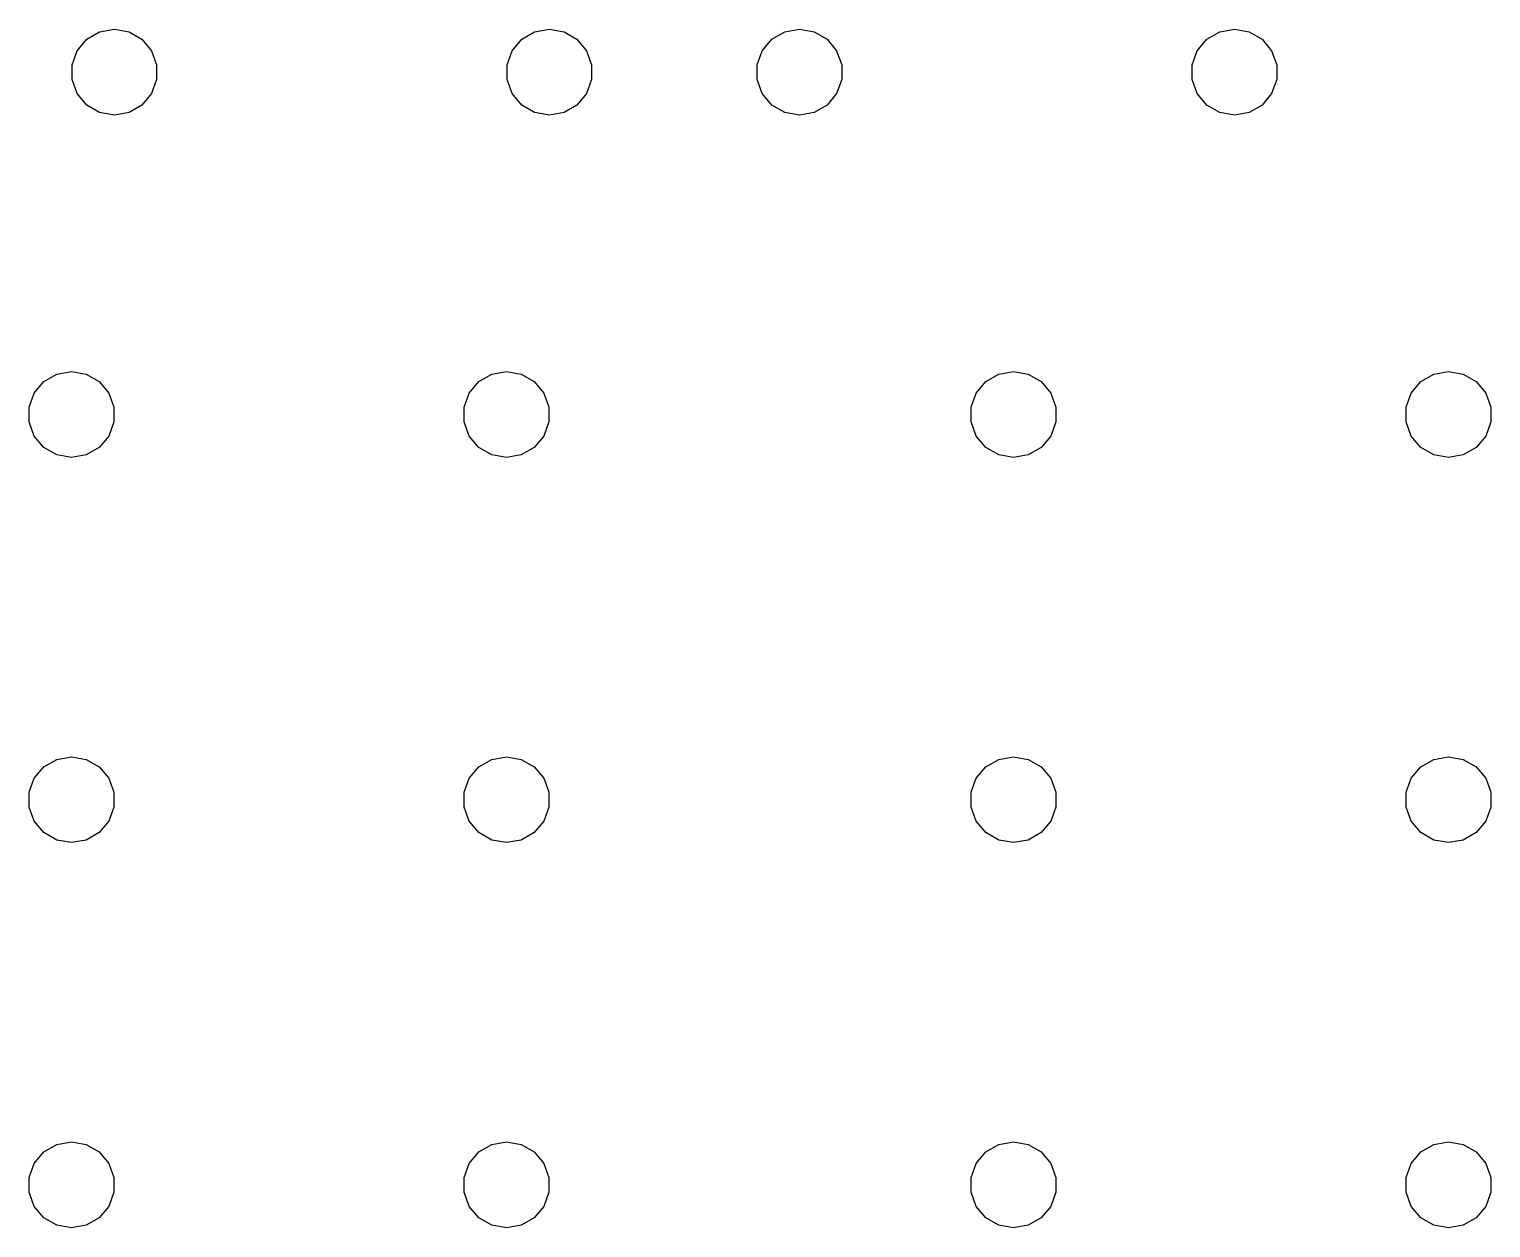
# Model space of a CAD drawing. Extents: x 153.9 to 188, y -122 to -94.
import ezdxf

# ---------------------------------------------------------------- set-up
doc = ezdxf.new("R2010")
doc.units = 0
doc.header["$MEASUREMENT"] = 0
doc.layers.add('BLACK', color=7, linetype='CONTINUOUS')

msp = doc.modelspace()

# ---------------------------------------------------------------- linework, layer by layer
at = {"layer": 'Black'}
for p, q in [((155.195, -94.2314), (155.497, -94.0572)), ((155.497, -94.0572), (155.84, -93.9967)), ((155.84, -93.9967), (156.183, -94.0572)), ((156.183, -94.0572), (156.485, -94.2314)), ((165.355, -94.2314), (165.657, -94.0572)), ((165.657, -94.0572), (166, -93.9967)), ((166, -93.9967), (166.343, -94.0572)), ((166.343, -94.0572), (166.645, -94.2314)), ((171.195, -94.2314), (171.497, -94.0572)), ((171.497, -94.0572), (171.84, -93.9967)), ((171.84, -93.9967), (172.183, -94.0572)), ((172.183, -94.0572), (172.485, -94.2314)), ((181.355, -94.2314), (181.657, -94.0572)), ((181.657, -94.0572), (182, -93.9967)), ((182, -93.9967), (182.343, -94.0572)), ((182.343, -94.0572), (182.645, -94.2314)), ((154.852, -94.8258), (154.971, -94.4983)), ((154.971, -94.4983), (155.195, -94.2314)), ((156.485, -94.2314), (156.709, -94.4983)), ((156.709, -94.4983), (156.828, -94.8258)), ((165.012, -94.8258), (165.131, -94.4983)), ((165.131, -94.4983), (165.355, -94.2314)), ((166.645, -94.2314), (166.869, -94.4983)), ((166.869, -94.4983), (166.988, -94.8258)), ((170.852, -94.8258), (170.971, -94.4983)), ((170.971, -94.4983), (171.195, -94.2314)), ((172.485, -94.2314), (172.709, -94.4983)), ((172.709, -94.4983), (172.828, -94.8258)), ((181.012, -94.8258), (181.131, -94.4983)), ((181.131, -94.4983), (181.355, -94.2314)), ((182.645, -94.2314), (182.869, -94.4983)), ((182.869, -94.4983), (182.988, -94.8258)), ((154.852, -95.1742), (154.852, -94.8258)), ((156.828, -94.8258), (156.828, -95.1742)), ((165.012, -95.1742), (165.012, -94.8258)), ((166.988, -94.8258), (166.988, -95.1742)), ((170.852, -95.1742), (170.852, -94.8258)), ((172.828, -94.8258), (172.828, -95.1742)), ((181.012, -95.1742), (181.012, -94.8258)), ((182.988, -94.8258), (182.988, -95.1742)), ((154.971, -95.5017), (154.852, -95.1742)), ((156.828, -95.1742), (156.709, -95.5017)), ((165.131, -95.5017), (165.012, -95.1742)), ((166.988, -95.1742), (166.869, -95.5017)), ((170.971, -95.5017), (170.852, -95.1742)), ((172.828, -95.1742), (172.709, -95.5017)), ((181.131, -95.5017), (181.012, -95.1742)), ((182.988, -95.1742), (182.869, -95.5017)), ((155.195, -95.7686), (154.971, -95.5017)), ((156.709, -95.5017), (156.485, -95.7686)), ((165.355, -95.7686), (165.131, -95.5017)), ((166.869, -95.5017), (166.645, -95.7686)), ((171.195, -95.7686), (170.971, -95.5017)), ((172.709, -95.5017), (172.485, -95.7686)), ((181.355, -95.7686), (181.131, -95.5017)), ((182.869, -95.5017), (182.645, -95.7686)), ((155.497, -95.9428), (155.195, -95.7686)), ((156.485, -95.7686), (156.183, -95.9428)), ((165.657, -95.9428), (165.355, -95.7686)), ((166.645, -95.7686), (166.343, -95.9428)), ((171.497, -95.9428), (171.195, -95.7686)), ((172.485, -95.7686), (172.183, -95.9428)), ((181.657, -95.9428), (181.355, -95.7686)), ((182.645, -95.7686), (182.343, -95.9428)), ((155.84, -96.0033), (155.497, -95.9428)), ((156.183, -95.9428), (155.84, -96.0033)), ((166, -96.0033), (165.657, -95.9428)), ((166.343, -95.9428), (166, -96.0033)), ((171.84, -96.0033), (171.497, -95.9428)), ((172.183, -95.9428), (171.84, -96.0033)), ((182, -96.0033), (181.657, -95.9428)), ((182.343, -95.9428), (182, -96.0033)), ((154.195, -102.231), (154.497, -102.057)), ((154.497, -102.057), (154.84, -101.997)), ((154.84, -101.997), (155.183, -102.057)), ((155.183, -102.057), (155.485, -102.231)), ((164.355, -102.231), (164.657, -102.057)), ((164.657, -102.057), (165, -101.997)), ((165, -101.997), (165.343, -102.057)), ((165.343, -102.057), (165.645, -102.231)), ((176.195, -102.231), (176.497, -102.057)), ((176.497, -102.057), (176.84, -101.997)), ((176.84, -101.997), (177.183, -102.057)), ((177.183, -102.057), (177.485, -102.231)), ((186.355, -102.231), (186.657, -102.057)), ((186.657, -102.057), (187, -101.997)), ((187, -101.997), (187.343, -102.057)), ((187.343, -102.057), (187.645, -102.231)), ((153.971, -102.498), (154.195, -102.231)), ((155.485, -102.231), (155.709, -102.498)), ((164.131, -102.498), (164.355, -102.231)), ((165.645, -102.231), (165.869, -102.498)), ((175.971, -102.498), (176.195, -102.231)), ((177.485, -102.231), (177.709, -102.498)), ((186.131, -102.498), (186.355, -102.231)), ((187.645, -102.231), (187.869, -102.498)), ((153.852, -102.826), (153.971, -102.498)), ((155.709, -102.498), (155.828, -102.826)), ((164.012, -102.826), (164.131, -102.498)), ((165.869, -102.498), (165.988, -102.826)), ((175.852, -102.826), (175.971, -102.498)), ((177.709, -102.498), (177.828, -102.826)), ((186.012, -102.826), (186.131, -102.498)), ((187.869, -102.498), (187.988, -102.826)), ((153.852, -103.174), (153.852, -102.826)), ((155.828, -102.826), (155.828, -103.174)), ((164.012, -103.174), (164.012, -102.826)), ((165.988, -102.826), (165.988, -103.174)), ((175.852, -103.174), (175.852, -102.826)), ((177.828, -102.826), (177.828, -103.174)), ((186.012, -103.174), (186.012, -102.826)), ((187.988, -102.826), (187.988, -103.174)), ((153.971, -103.502), (153.852, -103.174)), ((155.828, -103.174), (155.709, -103.502)), ((164.131, -103.502), (164.012, -103.174)), ((165.988, -103.174), (165.869, -103.502)), ((175.971, -103.502), (175.852, -103.174)), ((177.828, -103.174), (177.709, -103.502)), ((186.131, -103.502), (186.012, -103.174)), ((187.988, -103.174), (187.869, -103.502)), ((154.195, -103.769), (153.971, -103.502)), ((154.497, -103.943), (154.195, -103.769)), ((155.485, -103.769), (155.183, -103.943)), ((155.709, -103.502), (155.485, -103.769)), ((164.355, -103.769), (164.131, -103.502)), ((164.657, -103.943), (164.355, -103.769)), ((165.645, -103.769), (165.343, -103.943)), ((165.869, -103.502), (165.645, -103.769)), ((176.195, -103.769), (175.971, -103.502)), ((176.497, -103.943), (176.195, -103.769)), ((177.485, -103.769), (177.183, -103.943)), ((177.709, -103.502), (177.485, -103.769)), ((186.355, -103.769), (186.131, -103.502)), ((186.657, -103.943), (186.355, -103.769)), ((187.645, -103.769), (187.343, -103.943)), ((187.869, -103.502), (187.645, -103.769)), ((154.84, -104.003), (154.497, -103.943)), ((155.183, -103.943), (154.84, -104.003)), ((165, -104.003), (164.657, -103.943)), ((165.343, -103.943), (165, -104.003)), ((176.84, -104.003), (176.497, -103.943)), ((177.183, -103.943), (176.84, -104.003)), ((187, -104.003), (186.657, -103.943)), ((187.343, -103.943), (187, -104.003)), ((153.971, -111.498), (154.195, -111.231)), ((154.195, -111.231), (154.497, -111.057)), ((154.497, -111.057), (154.84, -110.997)), ((154.84, -110.997), (155.183, -111.057)), ((155.183, -111.057), (155.485, -111.231)), ((155.485, -111.231), (155.709, -111.498)), ((164.131, -111.498), (164.355, -111.231)), ((164.355, -111.231), (164.657, -111.057)), ((164.657, -111.057), (165, -110.997)), ((165, -110.997), (165.343, -111.057)), ((165.343, -111.057), (165.645, -111.231)), ((165.645, -111.231), (165.869, -111.498)), ((175.971, -111.498), (176.195, -111.231)), ((176.195, -111.231), (176.497, -111.057)), ((176.497, -111.057), (176.84, -110.997)), ((176.84, -110.997), (177.183, -111.057)), ((177.183, -111.057), (177.485, -111.231)), ((177.485, -111.231), (177.709, -111.498)), ((186.131, -111.498), (186.355, -111.231)), ((186.355, -111.231), (186.657, -111.057)), ((186.657, -111.057), (187, -110.997)), ((187, -110.997), (187.343, -111.057)), ((187.343, -111.057), (187.645, -111.231)), ((187.645, -111.231), (187.869, -111.498)), ((153.852, -111.826), (153.971, -111.498)), ((155.709, -111.498), (155.828, -111.826)), ((164.012, -111.826), (164.131, -111.498)), ((165.869, -111.498), (165.988, -111.826)), ((175.852, -111.826), (175.971, -111.498)), ((177.709, -111.498), (177.828, -111.826)), ((186.012, -111.826), (186.131, -111.498)), ((187.869, -111.498), (187.988, -111.826)), ((153.852, -112.174), (153.852, -111.826)), ((155.828, -111.826), (155.828, -112.174)), ((164.012, -112.174), (164.012, -111.826)), ((165.988, -111.826), (165.988, -112.174)), ((175.852, -112.174), (175.852, -111.826)), ((177.828, -111.826), (177.828, -112.174)), ((186.012, -112.174), (186.012, -111.826)), ((187.988, -111.826), (187.988, -112.174)), ((153.971, -112.502), (153.852, -112.174)), ((155.828, -112.174), (155.709, -112.502)), ((164.131, -112.502), (164.012, -112.174)), ((165.988, -112.174), (165.869, -112.502)), ((175.971, -112.502), (175.852, -112.174)), ((177.828, -112.174), (177.709, -112.502)), ((186.131, -112.502), (186.012, -112.174)), ((187.988, -112.174), (187.869, -112.502)), ((154.195, -112.769), (153.971, -112.502)), ((155.709, -112.502), (155.485, -112.769)), ((164.355, -112.769), (164.131, -112.502)), ((165.869, -112.502), (165.645, -112.769)), ((176.195, -112.769), (175.971, -112.502)), ((177.709, -112.502), (177.485, -112.769)), ((186.355, -112.769), (186.131, -112.502)), ((187.869, -112.502), (187.645, -112.769)), ((154.497, -112.943), (154.195, -112.769)), ((154.84, -113.003), (154.497, -112.943)), ((155.183, -112.943), (154.84, -113.003)), ((155.485, -112.769), (155.183, -112.943)), ((164.657, -112.943), (164.355, -112.769)), ((165, -113.003), (164.657, -112.943)), ((165.343, -112.943), (165, -113.003)), ((165.645, -112.769), (165.343, -112.943)), ((176.497, -112.943), (176.195, -112.769)), ((176.84, -113.003), (176.497, -112.943)), ((177.183, -112.943), (176.84, -113.003)), ((177.485, -112.769), (177.183, -112.943)), ((186.657, -112.943), (186.355, -112.769)), ((187, -113.003), (186.657, -112.943)), ((187.343, -112.943), (187, -113.003)), ((187.645, -112.769), (187.343, -112.943)), ((154.195, -120.231), (154.497, -120.057)), ((154.497, -120.057), (154.84, -119.997)), ((154.84, -119.997), (155.183, -120.057)), ((155.183, -120.057), (155.485, -120.231)), ((164.355, -120.231), (164.657, -120.057)), ((164.657, -120.057), (165, -119.997)), ((165, -119.997), (165.343, -120.057)), ((165.343, -120.057), (165.645, -120.231)), ((176.195, -120.231), (176.497, -120.057)), ((176.497, -120.057), (176.84, -119.997)), ((176.84, -119.997), (177.183, -120.057)), ((177.183, -120.057), (177.485, -120.231)), ((186.355, -120.231), (186.657, -120.057)), ((186.657, -120.057), (187, -119.997)), ((187, -119.997), (187.343, -120.057)), ((187.343, -120.057), (187.645, -120.231)), ((153.852, -120.826), (153.971, -120.498)), ((153.971, -120.498), (154.195, -120.231)), ((155.485, -120.231), (155.709, -120.498)), ((155.709, -120.498), (155.828, -120.826)), ((164.012, -120.826), (164.131, -120.498)), ((164.131, -120.498), (164.355, -120.231)), ((165.645, -120.231), (165.869, -120.498)), ((165.869, -120.498), (165.988, -120.826)), ((175.852, -120.826), (175.971, -120.498)), ((175.971, -120.498), (176.195, -120.231)), ((177.485, -120.231), (177.709, -120.498)), ((177.709, -120.498), (177.828, -120.826)), ((186.012, -120.826), (186.131, -120.498)), ((186.131, -120.498), (186.355, -120.231)), ((187.645, -120.231), (187.869, -120.498)), ((187.869, -120.498), (187.988, -120.826)), ((153.852, -121.174), (153.852, -120.826)), ((155.828, -120.826), (155.828, -121.174)), ((164.012, -121.174), (164.012, -120.826)), ((165.988, -120.826), (165.988, -121.174)), ((175.852, -121.174), (175.852, -120.826)), ((177.828, -120.826), (177.828, -121.174)), ((186.012, -121.174), (186.012, -120.826)), ((187.988, -120.826), (187.988, -121.174)), ((153.971, -121.502), (153.852, -121.174)), ((155.828, -121.174), (155.709, -121.502)), ((164.131, -121.502), (164.012, -121.174)), ((165.988, -121.174), (165.869, -121.502)), ((175.971, -121.502), (175.852, -121.174)), ((177.828, -121.174), (177.709, -121.502)), ((186.131, -121.502), (186.012, -121.174)), ((187.988, -121.174), (187.869, -121.502)), ((154.195, -121.769), (153.971, -121.502)), ((155.709, -121.502), (155.485, -121.769)), ((164.355, -121.769), (164.131, -121.502)), ((165.869, -121.502), (165.645, -121.769)), ((176.195, -121.769), (175.971, -121.502)), ((177.709, -121.502), (177.485, -121.769)), ((186.355, -121.769), (186.131, -121.502)), ((187.869, -121.502), (187.645, -121.769)), ((154.497, -121.943), (154.195, -121.769)), ((155.485, -121.769), (155.183, -121.943)), ((164.657, -121.943), (164.355, -121.769)), ((165.645, -121.769), (165.343, -121.943)), ((176.497, -121.943), (176.195, -121.769)), ((177.485, -121.769), (177.183, -121.943)), ((186.657, -121.943), (186.355, -121.769)), ((187.645, -121.769), (187.343, -121.943)), ((154.84, -122.003), (154.497, -121.943)), ((155.183, -121.943), (154.84, -122.003)), ((165, -122.003), (164.657, -121.943)), ((165.343, -121.943), (165, -122.003)), ((176.84, -122.003), (176.497, -121.943)), ((177.183, -121.943), (176.84, -122.003)), ((187, -122.003), (186.657, -121.943)), ((187.343, -121.943), (187, -122.003))]:
    msp.add_line(p, q, dxfattribs=at)

doc.saveas('drawing.dxf')
